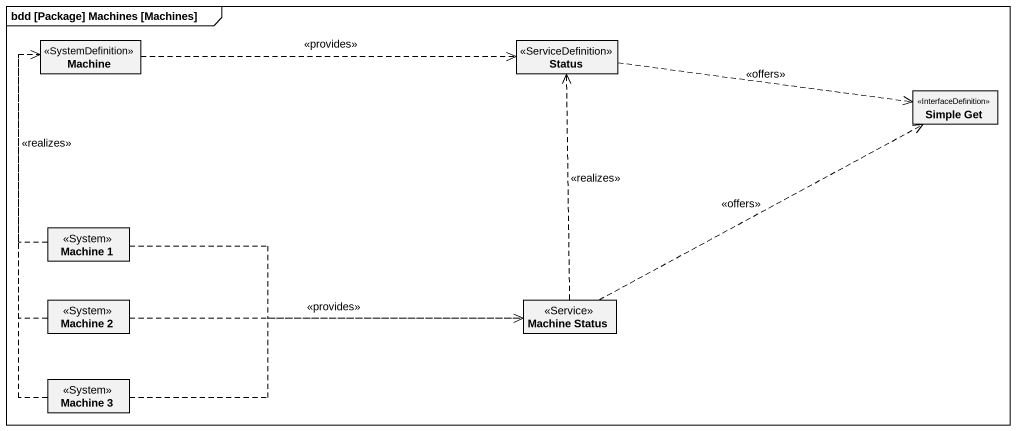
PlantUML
@startuml
mainframe bdd [Package] Machines [Machines]
hide circle
hide empty members
class Machine <<SystemDefinition>>
class Status <<ServiceDefinition>>
class "Simple Get" as Simple_Get <<InterfaceDefinition>>
class "Machine 1" as Machine_1 <<System>>
class "Machine 2" as Machine_2 <<System>>
class "Machine Status" as Machine_Status <<Service>>
class "Machine 3" as Machine_3 <<System>>
Machine .right.> Status : <<provides>>
Status .right.> Simple_Get : <<offers>>
Machine_1 .up.> Machine : <<realizes>>
Machine_1 .right.> Machine_Status
Machine_2 .up.> Machine
Machine_2 .right.> Machine_Status : <<provides>>
Machine_Status .up.> Status : <<realizes>>
Machine_Status .right.> Simple_Get : <<offers>>
Machine_3 .up.> Machine
Machine_3 .right.> Machine_Status
@enduml
